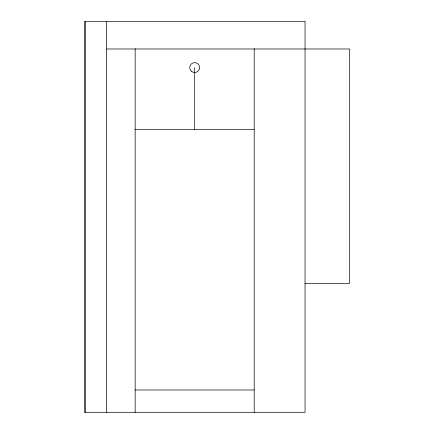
<?xml version="1.0" encoding="UTF-8"?>
<svg xmlns="http://www.w3.org/2000/svg" width="434" height="434" viewBox="0 0 434 434"><rect width="100%" height="100%" fill="white"/><g stroke="black" fill="none" stroke-linecap="round" stroke-linejoin="round"><path stroke-width="0.65" d="M106.639 48.982L349.679 48.982L349.679 283.342L305.042 283.342M135.158 129.582L254.199 129.582M135.158 389.982L254.199 389.982M254.199 48.668L254.199 412.3M194.682 67.579L194.682 129.582M135.158 48.668L135.158 412.3M106.639 21.7L106.639 412.3M85.558 21.7L85.558 412.3M305.042 21.7L84.321 21.7L84.321 412.3L305.042 412.3L305.042 21.7M191.936 71.713A4.958 4.958 0 0 0 199.629 67.894A4.958 4.958 0 0 0 192.474 63.136A4.958 4.958 0 0 0 191.936 71.713"/></g></svg>
